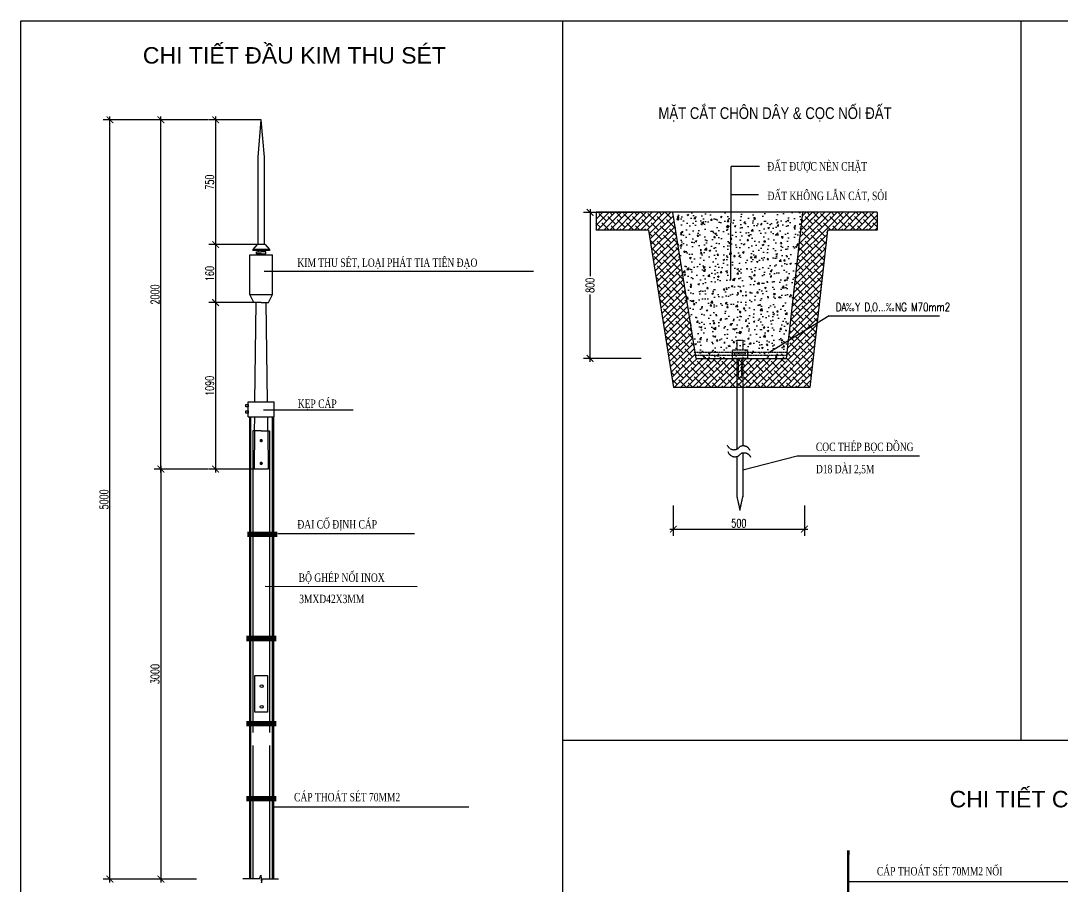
# Model space of a CAD drawing. Extents: x -5343388 to 7033982, y -486386 to 188356.
# Drawn here: x 331571 to 362528, y 30327 to 56053 of the extents above; entities that cross this region are included whole.
import ezdxf

# ---------------------------------------------------------------- set-up
doc = ezdxf.new("R2010")
doc.units = 0
doc.header["$MEASUREMENT"] = 0
for name, pattern in [('CENTER2', [1.125, 0.75, -0.125, 0.125, -0.125]), ('DASHDOTX2', [2, 1, -0.5, 0, -0.5]), ('DASHED', [0.75, 0.5, -0.25])]:
    doc.linetypes.add(name, pattern=pattern)
for name, color, linetype in [('0-CHUDIEN', 3, 'Continuous'), ('2', 2, 'Continuous'), ('2Lightning', 6, 'Continuous'), ('3', 3, 'CENTER2'), ('CHINH2', 5, 'Continuous'), ('DUONG', 2, 'Continuous'), ('LN4', 1, 'Continuous'), ('SET', 7, 'Continuous'), ('TBD', 2, 'Continuous'), ('text', 2, 'Continuous')]:
    doc.layers.add(name, color=color, linetype=linetype)
doc.layers.add('TUONG', color=31, linetype='Continuous', lineweight=40)
doc.styles.add('RMS', font='romans.shx', dxfattribs={"width": 0.7, "bigfont": 'vns.shx'})
doc.styles.add('ROMANS1', font='ROMANS1.shx')
doc.styles.add('TEXT1', font='', dxfattribs={"width": 0.85, "height": 200})
doc.styles.add('VNARIALLH', font='vntimeh.shx', dxfattribs={"width": 0.7, "bigfont": 'bigfont.shx'})
doc.styles.get('TEXT1').set_extended_font_data('.VnArialH')
doc.dimstyles.new('1-10', dxfattribs={"dimtxt": 500, "dimasz": 200, "dimexe": 200, "dimexo": 0, "dimgap": 150, "dimtad": 1, "dimdec": 0, "dimzin": 12, "dimdsep": 46, "dimtxsty": 'RMS', "dimblk1": 'ARCHTICK', "dimblk2": 'ARCHTICK', "dimsah": 1, "dimcen": 0.09, "dimdle": 100, "dimclrd": 1, "dimclre": 1, "dimclrt": 7, "dimadec": 0, "dimazin": 0, "dimtfac": 1, "dimtdec": 0, "dimtix": 1, "dimtmove": 2, "dimatfit": 3, "dimldrblk": 'ARCHTICK', "dimfxl": 1, "dimtvp": 0.249377, "dimtolj": 1, "dimtzin": 12, "dimarcsym": 0})
pattern_1 = [(45, (346872.62, 104760.97), (-91.56423, 91.56423), []), (135, (346872.62, 104760.97), (-274.6927, 91.56423), [323.7284, -194.2371])]

# ---------------------------------------------------------------- blocks, each defined once
blk = doc.blocks.new('_ArchTick')
at = {"color": 0, "linetype": 'ByBlock', "const_width": 0.15}
blk.add_lwpolyline([(-0.5, -0.5), (0.5, 0.5)], dxfattribs=at)
blk = doc.blocks.new('*D176')
at = {"layer": '3', "color": 1, "linetype": 'ByBlock', "lineweight": -2, "transparency": 16777216}
for p, q in [((350967, 41646), (350967, 40742)), ((354865, 41646), (354865, 40742)), ((350867, 40942), (354965, 40942))]:
    blk.add_line(p, q, dxfattribs=at)
at = {"layer": 'DEFPOINTS', "color": 0, "linetype": 'ByBlock', "transparency": 16777216}
for p in [(350967, 41646), (354865, 41646), (354865, 40942)]:
    blk.add_point(p, dxfattribs=at)
at = {"layer": '3', "color": 1, "linetype": 'ByBlock', "lineweight": -2, "transparency": 16777216, "xscale": 200, "yscale": 200, "zscale": 200, "rotation": 180}
blk.add_blockref('_ArchTick', (350967, 40942), dxfattribs=at)
at = {"layer": '3', "color": 1, "linetype": 'ByBlock', "lineweight": -2, "transparency": 16777216, "xscale": 200, "yscale": 200, "zscale": 200}
blk.add_blockref('_ArchTick', (354865, 40942), dxfattribs=at)
at = {"layer": '3', "color": 7, "linetype": 'ByBlock', "transparency": 16777216, "insert": (352916, 41117), "char_height": 250, "attachment_point": 5, "style": 'RMS'}
blk.add_mtext('\\A1;500', dxfattribs=at)
blk = doc.blocks.new('*D168')
at = {"layer": '3', "color": 1, "linetype": 'ByBlock', "lineweight": -2, "transparency": 16777216}
for p, q in [((350016, 50358), (348293, 50358)), ((348493, 50458), (348493, 48465)), ((348493, 45918), (348493, 47915)), ((350016, 46018), (348293, 46018))]:
    blk.add_line(p, q, dxfattribs=at)
at = {"layer": 'DEFPOINTS', "color": 0, "linetype": 'ByBlock', "transparency": 16777216}
for p in [(350016, 50358), (348493, 46018), (350016, 46018)]:
    blk.add_point(p, dxfattribs=at)
at = {"layer": '3', "color": 1, "linetype": 'ByBlock', "lineweight": -2, "transparency": 16777216, "xscale": 200, "yscale": 200, "zscale": 200}
for p, rotation in [((348493, 50358), 90), ((348493, 46018), 270)]:
    blk.add_blockref('_ArchTick', p, dxfattribs=dict(at, rotation=rotation))
at = {"layer": '3', "color": 7, "linetype": 'ByBlock', "transparency": 16777216, "insert": (348493, 48190), "char_height": 250, "attachment_point": 5, "rotation": 90, "style": 'RMS'}
blk.add_mtext('\\A1;800', dxfattribs=at)
blk = doc.blocks.new('*D170')
at = {"layer": '3', "color": 1, "linetype": 'ByBlock', "lineweight": -2, "transparency": 16777216}
for p, q in [((338623, 49403), (337161, 49403)), ((337361, 49503), (337361, 47577)), ((338569, 47677), (337161, 47677))]:
    blk.add_line(p, q, dxfattribs=at)
at = {"layer": 'DEFPOINTS', "color": 0, "linetype": 'ByBlock', "transparency": 16777216}
for p in [(338623, 49403), (337361, 47677), (338569, 47677)]:
    blk.add_point(p, dxfattribs=at)
at = {"layer": '3', "color": 1, "linetype": 'ByBlock', "lineweight": -2, "transparency": 16777216, "xscale": 200, "yscale": 200, "zscale": 200}
for p, rotation in [((337361, 49403), 90), ((337361, 47677), 270)]:
    blk.add_blockref('_ArchTick', p, dxfattribs=dict(at, rotation=rotation))
at = {"layer": '3', "color": 7, "linetype": 'ByBlock', "transparency": 16777216, "insert": (337186, 48540), "char_height": 250, "attachment_point": 5, "rotation": 90, "style": 'RMS'}
blk.add_mtext('\\A1;160', dxfattribs=at)
blk = doc.blocks.new('*D171')
at = {"layer": '3', "color": 1, "linetype": 'ByBlock', "lineweight": -2, "transparency": 16777216}
for p, q in [((338716, 53111), (337161, 53111)), ((337361, 53211), (337361, 49303)), ((338623, 49403), (337161, 49403))]:
    blk.add_line(p, q, dxfattribs=at)
at = {"layer": 'DEFPOINTS', "color": 0, "linetype": 'ByBlock', "transparency": 16777216}
for p in [(338716, 53111), (337361, 49403), (338623, 49403)]:
    blk.add_point(p, dxfattribs=at)
at = {"layer": '3', "color": 1, "linetype": 'ByBlock', "lineweight": -2, "transparency": 16777216, "xscale": 200, "yscale": 200, "zscale": 200}
for p, rotation in [((337361, 53111), 90), ((337361, 49403), 270)]:
    blk.add_blockref('_ArchTick', p, dxfattribs=dict(at, rotation=rotation))
at = {"layer": '3', "color": 7, "linetype": 'ByBlock', "transparency": 16777216, "insert": (337186, 51257), "char_height": 250, "attachment_point": 5, "rotation": 90, "style": 'RMS'}
blk.add_mtext('\\A1;750', dxfattribs=at)
blk = doc.blocks.new('*D172')
at = {"layer": '3', "color": 1, "linetype": 'ByBlock', "lineweight": -2, "transparency": 16777216}
for p, q in [((336795, 42726), (335537, 42726)), ((335737, 42826), (335737, 30439)), ((336795, 30539), (335537, 30539))]:
    blk.add_line(p, q, dxfattribs=at)
at = {"layer": 'DEFPOINTS', "color": 0, "linetype": 'ByBlock', "transparency": 16777216}
for p in [(336795, 42726), (335737, 30539), (336795, 30539)]:
    blk.add_point(p, dxfattribs=at)
at = {"layer": '3', "color": 1, "linetype": 'ByBlock', "lineweight": -2, "transparency": 16777216, "xscale": 200, "yscale": 200, "zscale": 200}
for p, rotation in [((335737, 42726), 90), ((335737, 30539), 270)]:
    blk.add_blockref('_ArchTick', p, dxfattribs=dict(at, rotation=rotation))
at = {"layer": '3', "color": 7, "linetype": 'ByBlock', "transparency": 16777216, "insert": (335562, 36633), "char_height": 250, "attachment_point": 5, "rotation": 90, "style": 'RMS'}
blk.add_mtext('\\A1;3000', dxfattribs=at)
blk = doc.blocks.new('*D173')
at = {"layer": '3', "color": 1, "linetype": 'ByBlock', "lineweight": -2, "transparency": 16777216}
for p, q in [((335626, 53111), (334020, 53111)), ((334220, 30439), (334220, 53211)), ((335626, 30539), (334020, 30539))]:
    blk.add_line(p, q, dxfattribs=at)
at = {"layer": 'DEFPOINTS', "color": 0, "linetype": 'ByBlock', "transparency": 16777216}
for p in [(334220, 53111), (335626, 53111), (335626, 30539)]:
    blk.add_point(p, dxfattribs=at)
at = {"layer": '3', "color": 1, "linetype": 'ByBlock', "lineweight": -2, "transparency": 16777216, "xscale": 200, "yscale": 200, "zscale": 200}
for p, rotation in [((334220, 53111), 90), ((334220, 30539), 270)]:
    blk.add_blockref('_ArchTick', p, dxfattribs=dict(at, rotation=rotation))
at = {"layer": '3', "color": 7, "linetype": 'ByBlock', "transparency": 16777216, "insert": (334045, 41825), "char_height": 250, "attachment_point": 5, "rotation": 90, "style": 'RMS'}
blk.add_mtext('\\A1;5000', dxfattribs=at)
blk = doc.blocks.new('*D174')
at = {"layer": '3', "color": 1, "linetype": 'ByBlock', "lineweight": -2, "transparency": 16777216}
for p, q in [((337139, 53111), (335534, 53111)), ((335734, 42626), (335734, 53211)), ((337139, 42726), (335534, 42726))]:
    blk.add_line(p, q, dxfattribs=at)
at = {"layer": 'DEFPOINTS', "color": 0, "linetype": 'ByBlock', "transparency": 16777216}
for p in [(335734, 53111), (337139, 53111), (337139, 42726)]:
    blk.add_point(p, dxfattribs=at)
at = {"layer": '3', "color": 1, "linetype": 'ByBlock', "lineweight": -2, "transparency": 16777216, "xscale": 200, "yscale": 200, "zscale": 200}
for p, rotation in [((335734, 53111), 90), ((335734, 42726), 270)]:
    blk.add_blockref('_ArchTick', p, dxfattribs=dict(at, rotation=rotation))
at = {"layer": '3', "color": 7, "linetype": 'ByBlock', "transparency": 16777216, "insert": (335559, 47918), "char_height": 250, "attachment_point": 5, "rotation": 90, "style": 'RMS'}
blk.add_mtext('\\A1;2000', dxfattribs=at)
blk = doc.blocks.new('*D175')
at = {"layer": '3', "color": 1, "linetype": 'ByBlock', "lineweight": -2, "transparency": 16777216}
for p, q in [((338569, 47677), (337161, 47677)), ((337361, 47777), (337361, 42626)), ((338510, 42726), (337161, 42726))]:
    blk.add_line(p, q, dxfattribs=at)
at = {"layer": 'DEFPOINTS', "color": 0, "linetype": 'ByBlock', "transparency": 16777216}
for p in [(338569, 47677), (337361, 42726), (338510, 42726)]:
    blk.add_point(p, dxfattribs=at)
at = {"layer": '3', "color": 1, "linetype": 'ByBlock', "lineweight": -2, "transparency": 16777216, "xscale": 200, "yscale": 200, "zscale": 200}
for p, rotation in [((337361, 47677), 90), ((337361, 42726), 270)]:
    blk.add_blockref('_ArchTick', p, dxfattribs=dict(at, rotation=rotation))
at = {"layer": '3', "color": 7, "linetype": 'ByBlock', "transparency": 16777216, "insert": (337186, 45202), "char_height": 250, "attachment_point": 5, "rotation": 90, "style": 'RMS'}
blk.add_mtext('\\A1;1090', dxfattribs=at)

msp = doc.modelspace()

# ---------------------------------------------------------------- hatches: boundary and pattern name
at = {"layer": 'DUONG'}
h = msp.add_hatch(dxfattribs=at)
h.set_pattern_fill('ANSI38', color=8, scale=1035.931012, style=0)
h.set_pattern_definition(pattern_1)
h.paths.add_polyline_path([(348673.73648, 50360.06591), (348665.86904, 49833.69614), (350228.48352, 49833.69614), (350942.33074, 50360.06591)])
h = msp.add_hatch(dxfattribs=at)
h.set_pattern_fill('ANSI38', color=8, scale=1035.931012, style=0)
h.set_pattern_definition(pattern_1)
h.paths.add_polyline_path([(350942.33074, 50360.06591), (350228.48352, 49833.69614), (350976.11804, 45143.64472), (351634.44458, 46018.30617)])
h = msp.add_hatch(dxfattribs=at)
h.set_pattern_fill('AR-CONC', color=8, scale=69.062067, style=0)
h.set_pattern_definition([(50, (346872.6, 104760.97), (495.3547, -43.338), [51.7966, -569.762]), (355, (346872.6, 104760.97), (-95.8245, 519.4794), [41.4372, -455.8096]), (100.4514, (346913.9, 104757.36), (399.5305, 476.1412), [44.0203, -484.2232]), (46.1842, (346872.6, 104899.1), (737.059, -114.311), [77.695, -854.643]), (96.6356, (346934.04, 104889.6), (645.497, 672.746), [66.03, -726.335]), (351.1842, (346872.6, 104899.1), (645.497, 672.746), [62.156, -683.714]), (21, (346941.7, 104864.57), (412.2364, -278.057), [51.7966, -569.762]), (326, (346941.7, 104864.57), (168.0386, 500.8036), [41.4372, -455.8096]), (71.4514, (346976.03, 104841.4), (580.275, 222.7462), [44.0203, -484.2232]), (37.5, (346872.62, 104760.97), (8.39785, 229.9034), [0, -450.2847, 0, -462.7159, 0, -457.5362]), (7.5, (346872.62, 104760.97), (181.6813, 272.3889), [0, -263.8171, 0, -439.9254, 0, -174.3817]), (327.5, (346718.61, 104760.97), (368.6688, -15.57686), [0, -172.6552, 0, -538.6841, 0, -714.7924]), (317.5, (346649.55, 104760.97), (402.7604, 69.1346), [0, -224.4517, 0, -357.7415, 0, -507.6062])])
h.paths.add_polyline_path([(354287.54631, 46018.30617), (354825.85664, 50360.06591), (350942.33074, 50360.06591), (351634.44458, 46018.30617)])
h = msp.add_hatch(dxfattribs=at)
h.set_pattern_fill('ANSI38', color=8, scale=1035.931012, style=0)
h.set_pattern_definition(pattern_1)
h.paths.add_polyline_path([(354817.61088, 50379.9381), (355555.12649, 49887.27826), (355026.04672, 45167.57337), (354327.82152, 46010.727)])
h = msp.add_hatch(dxfattribs=at)
h.set_pattern_fill('ANSI38', color=8, scale=1035.931012, style=0)
h.set_pattern_definition(pattern_1)
h.paths.add_polyline_path([(357028.6936, 50360.06591), (357036.56104, 49833.69614), (355473.94656, 49833.69614), (354760.09934, 50360.06591)])
h = msp.add_hatch(dxfattribs=at)
h.set_pattern_fill('ANSI38', color=8, scale=1035.931012, style=0)
h.set_pattern_definition(pattern_1)
h.paths.add_polyline_path([(351634.44458, 46018.30617), (354287.54631, 46018.30617), (355022.3921, 45171.98655), (350976.11804, 45143.64472)])

# ---------------------------------------------------------------- linework, layer by layer
at = {"linetype": 'DASHED'}
for centre, start, end in [((351634.97016, 46018.92217, 5140.51493), 189.057234871, 270), ((354328.12034, 46018.92217, 5140.51493), 270, 353.603835875)]:
    msp.add_arc(centre, 0.616, start, end, dxfattribs=at)
at = {"layer": '0-CHUDIEN', "color": 8, "linetype": 'Continuous'}
msp.add_line((338781.99955, 44488.23562, 1725.4139), (341448.29152, 44488.23562, 1725.4139), dxfattribs=at)
at = {"layer": '2', "color": 3}
for p, q in [((331570.69045, 56053.45098, 465.49164), (392789.69621, 56053.45098, 465.49164)), ((331570.69045, 13165.59939, 465.49164), (331570.69045, 56053.45098, 465.49164)), ((347680.09917, 34668.54628, 465.49164), (347680.09917, 56048.1114, 465.49164)), ((361294.62805, 56048.1114, 465.49164), (361294.62805, 34668.54628, 465.49164)), ((347679.34299, 34668.54628, 465.49164), (392797.623, 34668.54628, 465.49164)), ((347679.34299, 13165.59939, 465.49164), (347679.34299, 34668.54628, 465.49164))]:
    msp.add_line(p, q, dxfattribs=at)
at = {"layer": '2Lightning', "color": 8}
for p, q in [((352676.5439, 51722.63632, 5140.51493), (352670.42611, 48358.96227, 5140.51493)), ((353534.74514, 51721.50281, 5140.51493), (352689.74443, 51722.61888, 5140.51493)), ((353503.49069, 50877.30886, 5140.51493), (352688.54838, 50878.38523, 5140.51493)), ((338803.97571, 48615.75608, 1725.4139), (346812.87293, 48615.75608, 1725.4139)), ((355600.20682, 47280.80835, -21811.74991), (358881.22496, 47280.80835, -21811.74991)), ((354650.84284, 43112.29006, -21811.74991), (353035.77853, 42697.84969, 5140.51493)), ((358290.09808, 43107.20189, -21811.74991), (354650.84284, 43112.29006, -21811.74991)), ((339212.27582, 40808.30323, -8172.07834), (343271.33271, 40810.93637, -8172.07834)), ((338834.26956, 39241.6649, -8172.07834), (343350.14254, 39240.21981, -8172.07834)), ((339068.57997, 32684.3264, -2282.01271), (344893.84481, 32684.3264, -2282.01271)), ((356177.69526, 30463.85151, -3493.34983), (363917.3416, 30465.53471, -3493.34983))]:
    msp.add_line(p, q, dxfattribs=at)
at = {"layer": 'CHINH2', "color": 6}
msp.add_line((338516.72029, 43860.14294, -2282.01271), (338522.4862, 44283.65803, -2282.01271), dxfattribs=at)
at = {"layer": 'CHINH2', "color": 1}
for p, q in [((338716.32159, 43860.14294, -2282.01271), (338470.2631, 43860.14294, -2282.01271)), ((338516.72029, 43860.14294, -2282.01271), (338509.63246, 42726.09048, -2282.01271)), ((338716.32159, 43860.14294, -2282.01271), (338962.38007, 43860.14294, -2282.01271)), ((338915.92289, 43860.14294, -2282.01271), (338923.01071, 42726.09048, -2282.01271)), ((338923.01071, 42726.09048, -2282.01271), (338509.63246, 42726.09048, -2282.01271))]:
    msp.add_line(p, q, dxfattribs=at)
at = {"layer": 'CHINH2', "color": 1, "const_width": 49.2117, "elevation": -2282.01271}
for points in [[(338691.71574, 43573.61812, 1), (338740.92744, 43573.61812, 1)], [(338691.71574, 42897.22912, 1), (338740.92744, 42897.22912, 1)]]:
    msp.add_lwpolyline(points, format="xyb", close=True, dxfattribs=at)
at = {"layer": 'DUONG', "color": 8}
for p, q in [((348673.45712, 50359.44991, 5140.51493), (348673.45712, 49834.31214, 5140.51493)), ((354815.93401, 50360.06591, 5140.51493), (348674.07312, 50360.06591, 5140.51493)), ((350942.41348, 50359.54688, 5140.51493), (351634.36184, 46018.8252, 5140.51493)), ((354328.73251, 46018.85355, 5140.51493), (354815.32184, 50359.51854, 5140.51493)), ((357029.36415, 50360.06591, 5140.51493), (354815.93401, 50360.06591, 5140.51493)), ((357029.98015, 50359.44991, 5140.51493), (357029.98015, 49834.31214, 5140.51493)), ((350227.95794, 49833.69614, 5140.51493), (348674.07312, 49833.69614, 5140.51493)), ((350228.56626, 49833.17711, 5140.51493), (350975.20278, 45149.38634, 5140.51493)), ((355549.05856, 49833.14877, 5140.51493), (355024.01112, 45149.41468, 5140.51493)), ((357029.36415, 49833.69614, 5140.51493), (355549.67073, 49833.69614, 5140.51493)), ((351634.97016, 46018.30617, 5140.51493), (354328.12034, 46018.30617, 5140.51493)), ((355023.39896, 45148.86731, 5140.51493), (350975.8111, 45148.86731, 5140.51493))]:
    msp.add_line(p, q, dxfattribs=at)
for centre, start, end in [((348674.07312, 50359.44991, 5140.51493), 90, 180), ((350941.80516, 50359.44991, 5140.51493), 9.057234871, 90), ((354815.93401, 50359.44991, 5140.51493), 90, 173.603835875), ((348674.07312, 49834.31214, 5140.51493), 180, 270), ((355549.67073, 49833.08014, 5140.51493), 90, 173.603835875), ((355023.39896, 45149.48331, 5140.51493), 270, 353.603835875)]:
    msp.add_arc(centre, 0.616, start, end, dxfattribs=at)
at = {"layer": 'LN4', "color": 2}
for p, q in [((338622.81936, 51998.94852, -2282.01271), (338716.32159, 53110.80569, -2282.01271)), ((338809.82381, 51998.94852, -2282.01271), (338716.32159, 53110.80569, -2282.01271)), ((338622.81936, 49402.73923, -2282.01271), (338622.81936, 51998.94852, -2282.01271)), ((338809.82381, 49402.73923, -2282.01271), (338809.82381, 51998.94852, -2282.01271)), ((338595.6241, 49402.73923, -2282.01271), (338468.86266, 49251.86008, -2282.01271)), ((338963.78051, 49251.86008, -2282.01271), (338468.86266, 49251.86008, -2282.01271)), ((338468.86266, 49251.86008, -2282.01271), (338468.86266, 49225.18128, -2282.01271)), ((338963.78051, 49225.18128, -2282.01271), (338468.86266, 49225.18128, -2282.01271)), ((338837.01907, 49402.73923, -2282.01271), (338595.6241, 49402.73923, -2282.01271)), ((338622.81936, 49225.18128, -2282.01271), (338622.81936, 49183.53211, -2282.01271)), ((338809.82381, 49183.53211, -2282.01271), (338809.82381, 49225.18128, -2282.01271)), ((338837.01907, 49402.73923, -2282.01271), (338963.78051, 49251.86008, -2282.01271)), ((338963.78051, 49251.86008, -2282.01271), (338963.78051, 49225.18128, -2282.01271)), ((338380.34823, 47915.90214, -2282.01271), (338380.34823, 49093.13976, -2282.01271)), ((338380.34823, 49093.13976, -2282.01271), (339052.29494, 49093.13976, -2282.01271)), ((338622.81936, 49125.42306, -2282.01271), (338622.81936, 49093.13976, -2282.01271)), ((338809.82381, 49093.13976, -2282.01271), (338622.81936, 49093.13976, -2282.01271)), ((338809.82381, 49093.13976, -2282.01271), (338809.82381, 49125.42306, -2282.01271)), ((339052.29494, 47915.90214, -2282.01271), (339052.29494, 49093.13976, -2282.01271)), ((338380.34823, 47915.90214, -2282.01271), (339052.29494, 47915.90214, -2282.01271)), ((338494.86895, 47677.14172, -2282.01271), (338380.34823, 47915.90214, -2282.01271)), ((338716.32159, 47677.14172, -2282.01271), (338494.86895, 47677.14172, -2282.01271)), ((338528.50192, 44725.52234, -2282.01271), (338568.68649, 47677.14172, -2282.01271)), ((338716.32159, 47677.14172, -2282.01271), (338937.77422, 47677.14172, -2282.01271)), ((338904.14125, 44725.52234, -2282.01271), (338863.95668, 47677.14172, -2282.01271)), ((338937.77422, 47677.14172, -2282.01271), (339052.29494, 47915.90214, -2282.01271)), ((338325.97946, 44283.65803, -2282.01271), (338325.97946, 44725.52234, -2282.01271)), ((338325.97946, 44725.52234, -2282.01271), (339097.7328, 44725.52234, -2282.01271)), ((339097.7328, 44283.65803, -2282.01271), (339097.7328, 44725.52234, -2282.01271)), ((338325.97946, 44283.65803, -2282.01271), (339097.7328, 44283.65803, -2282.01271)), ((338915.92289, 43860.14294, -2282.01271), (338910.15698, 44283.65803, -2282.01271)), ((338470.2631, 43860.14294, -2282.01271), (338470.2631, 36572.39267, -2282.01271)), ((338962.38007, 43860.14294, -2282.01271), (338962.38007, 36572.39267, -2282.01271)), ((338470.2631, 36572.39267, -2282.01271), (338470.2631, 34895.07546, -2282.01271)), ((338962.38007, 36572.39267, -2282.01271), (338962.38007, 34895.07546, -2282.01271))]:
    msp.add_line(p, q, dxfattribs=at)
at = {"layer": 'LN4', "color": 2, "elevation": -2282.01271}
for points in [[(338716.32159, 49125.42306), (338579.14564, 49125.42306), (338579.14564, 49183.53211), (338716.32159, 49183.53211)], [(338716.32159, 49125.42306), (338853.49753, 49125.42306), (338853.49753, 49183.53211), (338716.32159, 49183.53211)]]:
    msp.add_lwpolyline(points, dxfattribs=at)
at = {"layer": 'LN4', "color": 2}
for points, elevation in [([(338263.53753, 44647.54301), (338325.97946, 44647.54301), (338325.97946, 44579.9634), (338263.53753, 44579.9634)], -2282.01271), ([(338263.53753, 44455.2039), (338325.97946, 44455.2039), (338325.97946, 44387.62428), (338263.53753, 44387.62428)], -2282.01271), ([(338527.95766, 36587.97676), (338902.97441, 36587.97676), (338902.97441, 35505.02368), (338527.95766, 35505.02368)], -8172.07834)]:
    msp.add_lwpolyline(points, close=True, dxfattribs=dict(at, elevation=elevation))
for centre in [(338730.39465, 36273.98413, 1725.4139), (338730.39539, 35658.81603, 1725.4139)]:
    msp.add_circle(centre, 42.99242, dxfattribs=at)
at = {"layer": 'SET', "color": 8}
msp.add_line((355600.20682, 47280.80835, -21811.74991), (353789.42744, 46171.1696, 5140.51493), dxfattribs=at)
at = {"layer": 'SET', "color": 2}
for centre, start, end in [((357029.36415, 50359.44991, 5140.51493), 0, 90), ((350227.95794, 49833.08014, 5140.51493), 9.057234871, 90), ((357029.36415, 49834.31214, 5140.51493), 270, 0), ((350975.8111, 45149.48331, 5140.51493), 189.057234871, 270)]:
    msp.add_arc(centre, 0.616, start, end, dxfattribs=at)
at = {"layer": 'TBD', "linetype": 'DASHED'}
for p, q in [((352858.86667, 46556.21876, 5140.51493), (353035.77853, 46556.21876, 5140.51493)), ((352858.86667, 46556.21876, 5140.51493), (352858.86667, 46278.45001, 5140.51493)), ((353035.77853, 46556.21876, 5140.51493), (353035.77853, 46278.45001, 5140.51493)), ((353176.33844, 46177.30709, 5140.51493), (353179.57546, 46177.30709, 5140.51493)), ((352858.87888, 46016.12916, 5140.51493), (352859.04394, 45078.92087, 5140.51493)), ((352893.48554, 46012.84133, 5140.51493), (352893.58458, 45450.51635, 5140.51493)), ((352999.62533, 46012.84133, 5140.51493), (352999.62533, 45448.63115, 5140.51493)), ((353035.77853, 46016.12916, 5140.51493), (353035.77853, 45075.77887, 5140.51493)), ((353176.33844, 46094.80701, 5140.51493), (353179.57546, 46094.80701, 5140.51493)), ((352893.58458, 45450.51635, 5140.51493), (352999.62533, 45450.51635, 5140.51493)), ((352859.08783, 41901.86176, 5140.51493), (352946.76087, 41501.7448, 5140.51493)), ((352946.76087, 41501.7448, 5140.51493), (353036.67619, 41907.20107, 5140.51493))]:
    msp.add_line(p, q, dxfattribs=at)
at = {"layer": 'TBD', "linetype": 'Continuous'}
for p, q in [((352858.83531, 45099.11672, 5140.51493), (352859.14818, 43322.70082, 5140.51493)), ((353035.77853, 45099.11672, 5140.51493), (353035.77853, 43414.84775, 5140.51493)), ((352859.18686, 43103.07023, 5140.51493), (352859.57276, 41899.64867, 5140.51493)), ((353035.77853, 43202.16914, 5140.51493), (353035.77853, 41903.15323, 5140.51493))]:
    msp.add_line(p, q, dxfattribs=at)
at = {"layer": 'TBD', "linetype": 'DASHED', "elevation": 5140.51493}
for points in [[(351624.62686, 46202.21816), (354343.77558, 46202.21816), (354343.77558, 46099.40482), (351624.62686, 46099.40482)], [(352723.1306, 46268.45076), (353176.33844, 46268.45076), (353176.33844, 46016.12916), (352723.1306, 46016.12916)], [(352787.06363, 46187.94865), (353103.71701, 46187.94865), (353103.71701, 46117.02445), (352787.06363, 46117.02445)]]:
    msp.add_lwpolyline(points, close=True, dxfattribs=at)
at = {"layer": 'TBD', "linetype": 'DASHED'}
for centre, radius, start, end in [((352771.05798, 43521.28943, 5140.51493), 217.24943, 199.547026207, 323.220036483), ((353045.19834, 43192.77928, 5140.51493), 222.26817, 23.977336063, 116.777099528), ((352797.09493, 43311.25742, 5140.51493), 217.24943, 199.547026207, 323.220036483), ((353071.23528, 42982.74727, 5140.51493), 222.26817, 23.977336063, 116.777099528)]:
    msp.add_arc(centre, radius, start, end, dxfattribs=at)
at = {"layer": 'text', "color": 2}
for p, q in [((338470.2631, 34510.07208, -2282.01271), (338470.2631, 30543.93939, -2282.01271)), ((338962.38007, 34510.07208, -2282.01271), (338962.38007, 30543.93939, -2282.01271)), ((338666.59021, 30543.93939, -2282.01271), (338708.05954, 30657.93836, -2282.01271)), ((338708.05954, 30657.93836, -2282.01271), (338721.45477, 30428.91065, -2282.01271)), ((338666.59021, 30543.93939, -2282.01271), (338172.97971, 30543.93939, -2282.01271)), ((338721.45477, 30428.91065, -2282.01271), (338751.94511, 30543.93939, -2282.01271)), ((338751.94511, 30543.93939, -2282.01271), (338962.38007, 30543.93939, -2282.01271)), ((338751.94511, 30543.93939, -2282.01271), (339235.14545, 30543.93939, -2282.01271))]:
    msp.add_line(p, q, dxfattribs=at)
at = {"layer": 'TUONG', "color": 1, "linetype": 'DASHDOTX2', "ltscale": 0.3, "const_width": 74.59932}
for points, elevation in [([(338390.23318, 44283.65803), (338390.23318, 30543.93939)], -2282.01271), ([(339068.57997, 44283.65803), (339068.57997, 30543.93939)], -2282.01271), ([(356168.67887, 31395.8682), (356139.60913, 23287.91993)], -3493.34983)]:
    msp.add_lwpolyline(points, dxfattribs=dict(at, elevation=elevation))
at = {"layer": 'TUONG', "color": 127, "const_width": 160.72147, "elevation": -8172.07834}
for points in [[(338307.69957, 40783.56502), (339200.29356, 40783.56502)], [(338272.9532, 37691.13816), (339165.54719, 37691.13816)], [(338272.9532, 35154.6532), (339165.54719, 35154.6532)], [(338272.9532, 32930.88557), (339165.54719, 32930.88557)]]:
    msp.add_lwpolyline(points, dxfattribs=at)

# ---------------------------------------------------------------- texts
at = {"layer": '2', "color": 3, "style": 'TEXT1'}
for s, p in [('CHI TIÕT §ÇU KIM THU SÐT', (335198.04555, 54781.80868, 423.17422)), ('CHI TIÕT C¸P THO¸T SÐT §I XUèNG HÖ THèNG NèI §ÊT', (359180.08346, 32670.55247, 423.17422))]:
    msp.add_text(s, height=490, dxfattribs=at).set_placement(p)
at = {"layer": '2', "color": 6, "style": 'TEXT1', "width": 0.8}
msp.add_text('MÆT C¾T CH¤N D¢Y & CäC NèI §ÊT', height=350, dxfattribs=at).set_placement((350524.66757, 53133.65675, 423.17422))
at = {"layer": 'text', "color": 3, "width": 0.75}
for s, style, p in [('®Êt ®\xadîc nÌn chÆt', 'VNARIALLH', (353763.33169, 51602.23778, 5140.51493)), ('®Êt kh«ng lÉn c¸t, sái', 'VNARIALLH', (353767.9994, 50724.79389, 5140.51493)), ('KIM THU SÐT, LO¹I PH¸T TIA TI£N ®¹O', 'VNARIALLH', (339792.91398, 48737.95725, 2939.62826)), ('DA‰Y D‚O…‰NG M70mm2', 'ROMANS1', (355798.76753, 47418.78261, -21811.74991)), ('kÑp c¸p', 'VNARIALLH', (339803.45411, 44545.82155, 1725.4139)), ('cäc thÐp bäc ®ång ', 'VNARIALLH', (355206.42748, 43262.6447, -21811.74991)), ('D18 dµi 2,5m', 'VNARIALLH', (355207.25145, 42602.23868, -21811.74991)), ('®ai cè ®Þnh c¸p', 'VNARIALLH', (339792.48859, 40960.6658, -8172.07834)), ('Bé ghÐp nèi Inox ', 'VNARIALLH', (339831.53661, 39373.69925, -8172.07834)), ('3mxD42x3mm', 'VNARIALLH', (339845.91529, 38742.06764, -8172.07834)), ('c¸p tho¸t sÐt 70mm2', 'VNARIALLH', (339693.40347, 32849.99866, -2282.01271)), ('C¸p tho¸t sÐt 70mm2 nèi ', 'VNARIALLH', (357021.2478, 30647.06961, -3493.34983))]:
    msp.add_text(s, height=250, rotation=359.999031621, dxfattribs=dict(at, style=style)).set_placement(p)

# ---------------------------------------------------------------- dimensions: what is measured, and where the dimension line sits
at = {"layer": '3', "color": 4, "linetype": 'ByBlock'}
for base, p1, p2, text, picture, middle in [((334220.08383, 53110.80569, -2282.01271), (335625.823, 30538.92492, -2282.01271), (335625.823, 53110.80569, -2282.01271), '5000', '*D173', (334045.08383, 41824.86531, -2282.01271)), ((335733.623, 53110.80569, -2282.01271), (337139.36217, 42726.09048, -2282.01271), (337139.36217, 53110.80569, -2282.01271), '2000', '*D174', (335558.623, 47918.44808, -2282.01271)), ((337360.81481, 49402.73923, -2282.01271), (338716.32159, 53110.80569, -2282.01271), (338622.81936, 49402.73923, -2282.01271), '750', '*D171', (337185.81481, 51256.77246, -2282.01271)), ((337360.81481, 47677.14172, -2282.01271), (338622.81936, 49402.73923, -2282.01271), (338568.68649, 47677.14172, -2282.01271), '160', '*D170', (337185.81481, 48539.94047, -2282.01271)), ((337360.81481, 42726.09048, -2282.01271), (338568.68649, 47677.14172, -2282.01271), (338509.63246, 42726.09048, -2282.01271), '1090', '*D175', (337185.81481, 45201.6161, -2282.01271)), ((335736.70083, 30538.92492, -2282.01271), (336795.01088, 42726.09048, -2282.01271), (336795.01088, 30538.92492, -2282.01271), '3000', '*D172', (335561.70083, 36632.5077, -2282.01271))]:
    dim = msp.add_linear_dim(base=base, p1=p1, p2=p2, angle=90, text=text, dimstyle='1-10', override={"dimtxt": 250, "dimgap": 50}, dxfattribs=at)
    dim.commit()
    dim.dimension.update_dxf_attribs({"geometry": picture, "text_midpoint": middle})
dim = msp.add_linear_dim(base=(348492.89882, 46018.18777, 5140.51493), p1=(350015.8468, 50358.37321, 5140.51493), p2=(350015.8468, 46018.18777, 5140.51493), angle=270, text='800', dimstyle='1-10', override={"dimtxt": 250, "dimgap": 50}, dxfattribs=at)
dim.commit()
dim.dimension.update_dxf_attribs({"geometry": '*D168', "text_midpoint": (348492.89882, 48189.62019, 5140.51493), "dimtype": 161})
dim = msp.add_aligned_dim(p1=(350966.92304, 41645.76794, 5140.51493), p2=(354864.9336, 41645.76794, 5140.51493), distance=-703.94505, text='500', dimstyle='1-10', override={"dimtxt": 250, "dimgap": 50}, dxfattribs=at)
dim.commit()
dim.dimension.update_dxf_attribs({"geometry": '*D176', "text_midpoint": (352915.92832, 41116.82289, 5140.51493)})

doc.saveas('drawing.dxf')
